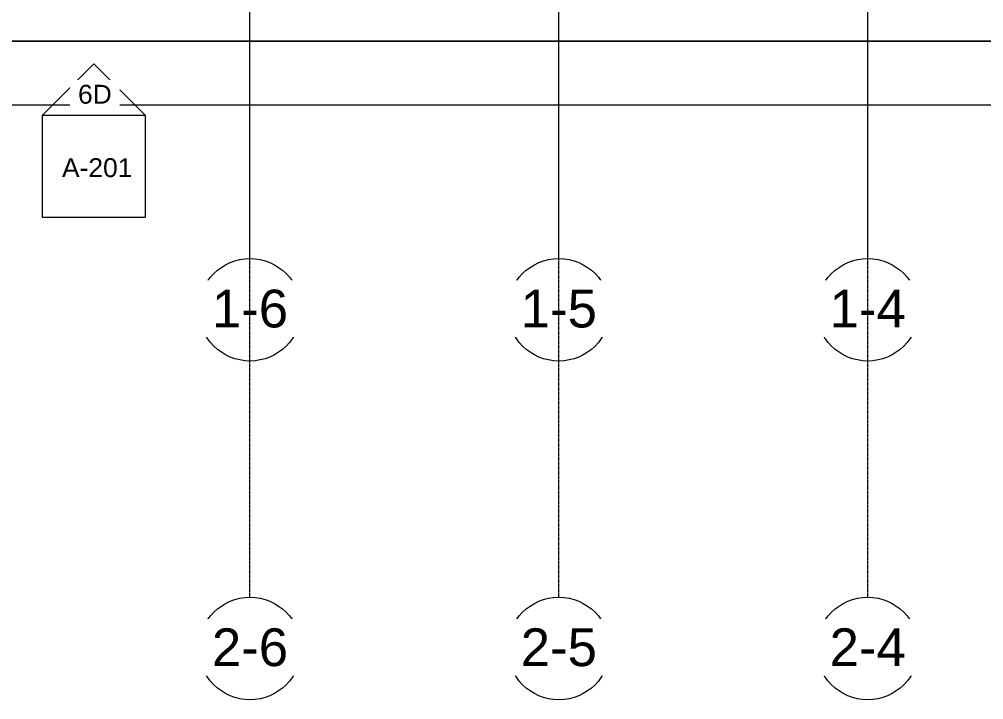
# Model space of a CAD drawing. Header units: inches. Extents: x 25369 to 33161, y -23509 to -20274.
# Drawn here: x 30536 to 31440, y -23509 to -22871 of the extents above; entities that cross this region are included whole.
import ezdxf

# ---------------------------------------------------------------- set-up
doc = ezdxf.new("R2010")
doc.units = ezdxf.units.IN
doc.header["$MEASUREMENT"] = 0
doc.linetypes.add('Grid Line 1_2_', pattern=[0.875, 0.5, -0.125, 0.125, -0.125])
for name, color, linetype, lineweight in [('A-SITE-ROAD', 130, 'Continuous', 70), ('A-SITE-SWLK', 140, 'Continuous', 70), ('C-TOPO', 7, 'Continuous', 13), ('G-ANNO-SYMB', 111, 'Continuous', 9), ('S-GRID', 1, 'Continuous', 9), ('S-GRID-IDEN', 1, 'Continuous', 9)]:
    doc.layers.add(name, color=color, linetype=linetype, lineweight=lineweight)
doc.styles.add('Arial', font='arial.ttf', dxfattribs={"height": 35.407186})
doc.styles.add('Arial_1', font='arial.ttf', dxfattribs={"height": 17.703593})

# ---------------------------------------------------------------- blocks, each defined once
blk = doc.blocks.new('Grid - Grid Head - Circle-14747-Overall Floor Plan')
at = {"layer": 'S-GRID-IDEN'}
blk.add_circle((0, 0), 0.25, dxfattribs=at)
blk = doc.blocks.new('Elevation - Detail Number-93309-Overall Floor Plan')
at = {"layer": 'G-ANNO-SYMB'}
for p, q in [((-0.25, -0.25), (-0.25, 0.25)), ((-0.25, 0.25), (0.25, 0.25)), ((0.25, 0.25), (0.25, -0.25)), ((0.25, -0.25), (-0.25, -0.25))]:
    blk.add_line(p, q, dxfattribs=at)
blk = doc.blocks.new('Elevation - Detail Number-93036-Overall Floor Plan')
at = {"layer": 'G-ANNO-SYMB'}
for p, q in [((0, 0.25), (-0.25, 0)), ((0.25, 0), (0, 0.25)), ((-0.25, 0), (0.25, 0))]:
    blk.add_line(p, q, dxfattribs=at)

msp = doc.modelspace()

# ---------------------------------------------------------------- linework, layer by layer
at = {"layer": 'A-SITE-ROAD', "color": 43, "lineweight": 9}
msp.add_line((32088.02, -22952.07), (29633.03, -22952.07), dxfattribs=at)
at = {"layer": 'A-SITE-SWLK', "color": 43, "lineweight": 9}
msp.add_line((30173.14, -22892.07), (31910.14, -22892.07), dxfattribs=at)
at = {"layer": 'C-TOPO', "color": 43, "lineweight": 9}
for p, q in [((30173.14, -22892.07), (31910.14, -22892.07)), ((31910.14, -22892.07), (30173.14, -22892.07)), ((32293.1, -22952.07), (29633.03, -22952.07)), ((32214.02, -22952.07), (29633.03, -22952.07))]:
    msp.add_line(p, q, dxfattribs=at)
at = {"layer": 'S-GRID', "linetype": 'Grid Line 1_2_'}
for p, q in [((30752.02, -23095.8), (30752.02, -20550.05)), ((31041.52, -23095.8), (31041.52, -20550.05)), ((31331.02, -23095.8), (31331.02, -20550.05))]:
    msp.add_line(p, q, dxfattribs=at)

# ---------------------------------------------------------------- block references
at = {"layer": 'G-ANNO-SYMB', "xscale": 191.9999999999999, "yscale": 191.9999999999999, "zscale": 191.9999999999999}
for name, p in [('Elevation - Detail Number-93036-Overall Floor Plan', (30605.61, -22961.32)), ('Elevation - Detail Number-93309-Overall Floor Plan', (30605.61, -23009.32))]:
    msp.add_blockref(name, p, dxfattribs=at)
at = {"layer": 'S-GRID-IDEN', "xscale": 191.9999999999999, "yscale": 191.9999999999999, "zscale": 191.9999999999999}
for p in [(30752.02, -23143.8), (31041.52, -23143.8), (31331.02, -23143.8), (30752.02, -23461.24), (31041.52, -23461.24), (31331.02, -23461.24)]:
    msp.add_blockref('Grid - Grid Head - Circle-14747-Overall Floor Plan', p, dxfattribs=at)

# ---------------------------------------------------------------- texts
at = {"layer": 'S-GRID-IDEN', "insert": (31516.81, -23442.37), "char_height": 35.407, "width": 147.312, "attachment_point": 2, "line_spacing_factor": 0.938532, "style": 'Arial', "bg_fill": 3, "box_fill_scale": 1.25, "bg_fill_color": 0, "bg_fill_transparency": 0}
msp.add_mtext('2-3.G', dxfattribs=at)

# ---------------------------------------------------------------- next in the draw order: texts
at = {"layer": 'G-ANNO-SYMB', "char_height": 17.704, "attachment_point": 2, "line_spacing_factor": 0.938532, "style": 'Arial_1', "bg_fill": 3, "box_fill_scale": 1.25, "bg_fill_color": 0, "bg_fill_transparency": 0}
for s, insert, width in [('6D', (30606.64, -22932.87), 37.584), ('A-201', (30608.8, -23001.69), 78.624)]:
    msp.add_mtext(s, dxfattribs=dict(at, insert=insert, width=width))
at = {"layer": 'S-GRID-IDEN', "char_height": 35.407, "width": 85.104, "attachment_point": 2, "line_spacing_factor": 0.938532, "style": 'Arial', "bg_fill": 3, "box_fill_scale": 1.25, "bg_fill_color": 0, "bg_fill_transparency": 0}
for s, insert in [('1-6', (30752.01, -23124.93)), ('1-5', (31041.51, -23124.93)), ('1-4', (31331.01, -23124.93)), ('2-6', (30752.01, -23442.37)), ('2-5', (31041.51, -23442.37)), ('2-4', (31331.01, -23442.37))]:
    msp.add_mtext(s, dxfattribs=dict(at, insert=insert))

# ---------------------------------------------------------------- next in the draw order: linework, layer by layer
at = {"layer": 'S-GRID', "linetype": 'Grid Line 1_2_'}
for p, q in [((30752.02, -23413.24), (30752.02, -20902.43)), ((31041.52, -23413.24), (31041.52, -20902.43)), ((31331.02, -23413.24), (31331.02, -20902.43))]:
    msp.add_line(p, q, dxfattribs=at)

doc.saveas('drawing.dxf')
